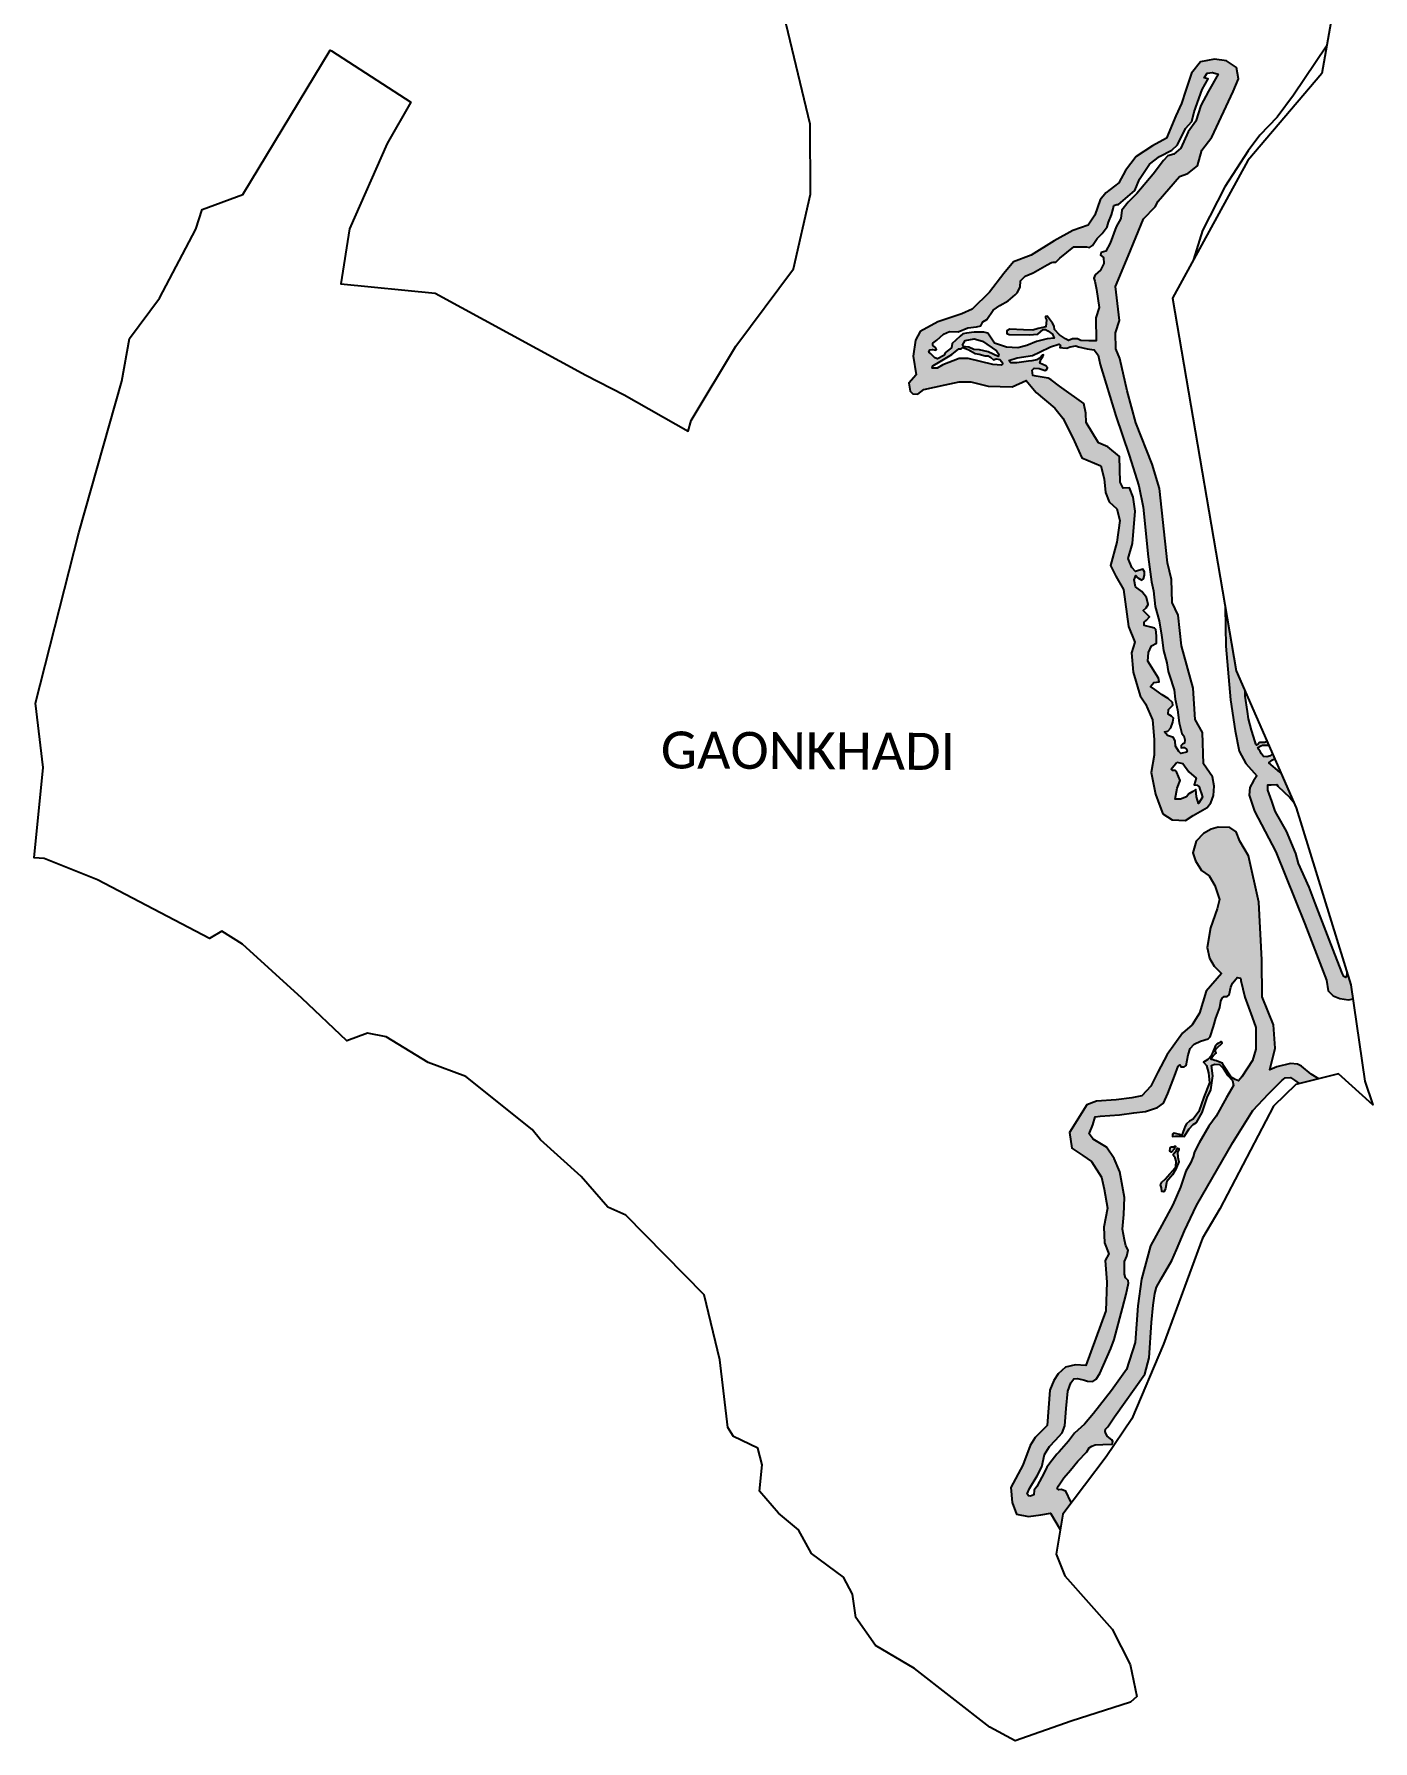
# Model space of a CAD drawing. Header units: metres. Extents: x 319662 to 323428, y 1852503 to 1859804.
# Drawn here: x 319662 to 323428, y 1852503 to 1857304 of the extents above; entities that cross this region are included whole.
import ezdxf

# ---------------------------------------------------------------- set-up
doc = ezdxf.new("R2010")
doc.units = ezdxf.units.M
for name, color, linetype in [('MANGROOVE BUFFER ZONE', 120, 'Continuous'), ('village', 3, 'Continuous'), ('VILLAGE NAME', 250, 'Continuous')]:
    doc.layers.add(name, color=color, linetype=linetype)
doc.styles.get("Standard").update_dxf_attribs({"font": 'simplex.shx'})

msp = doc.modelspace()

# ---------------------------------------------------------------- hatches: boundary and pattern name
at = {"layer": 'MANGROOVE BUFFER ZONE'}
h = msp.add_hatch(dxfattribs=at)
h.set_pattern_fill('GRASS', color=256, scale=0.57)
h.paths.add_polyline_path([(322704.1, 1856594), (322739.7, 1856678.7), (322782.6, 1856783.9), (322815.2, 1856817.7), (322824, 1856834.1), (322883.7, 1856902.7), (322907.9, 1856911.9), (322934.4, 1856933.3), (322947.3, 1856977.6), (322975.4, 1857013.6), (323035, 1857142.2), (323050.5, 1857177.7), (323044.2, 1857210.1), (323016.7, 1857228.7), (322982.3, 1857233.5), (322943.6, 1857225.8), (322918.1, 1857194), (322902.3, 1857146), (322889.5, 1857108.8), (322873.7, 1857073.8), (322847.1, 1857011.3), (322807.9, 1856989.1), (322762.3, 1856959.7), (322731.9, 1856919.7), (322713.6, 1856885.6), (322677.2, 1856857.6), (322661, 1856837.6), (322646, 1856793.9), (322626.9, 1856765.9), (322584, 1856751.5), (322531.5, 1856721.7), (322466.9, 1856681.8), (322416.8, 1856663), (322389.7, 1856630.6), (322349.5, 1856577.9), (322301, 1856529.9), (322272, 1856516.7), (322204.2, 1856494.3), (322154.4, 1856466.8), (322141.4, 1856442.8), (322135.2, 1856398.1), (322142.9, 1856345.7), (322122.6, 1856321.7), (322126, 1856299), (322134, 1856291.7), (322148.1, 1856290.4), (322164.6, 1856303.6), (322225.2, 1856317), (322264.1, 1856325.5), (322297.1, 1856325.3), (322345.6, 1856312.9), (322413.2, 1856311.3), (322452.7, 1856329.7), (322480.6, 1856295.4), (322533.6, 1856251.8), (322556.2, 1856223.1), (322584.5, 1856167.9), (322609, 1856112.2), (322662.4, 1856089), (322672.3, 1856052.7), (322676.1, 1856014.4), (322686, 1855988.2), (322707.8, 1855968.8), (322715.8, 1855935.7), (322708, 1855874.5), (322690.3, 1855808.5), (322704.8, 1855778.8), (322726.5, 1855741.3), (322740.8, 1855637.7), (322758, 1855593.4), (322749.5, 1855563), (322753.5, 1855508.9), (322773.2, 1855442.3), (322788, 1855420.1), (322807.9, 1855374.8), (322812.7, 1855319.3), (322812.9, 1855275.6), (322804.1, 1855226.8), (322816.3, 1855165.8), (322826.5, 1855137.2), (322836.8, 1855110.3), (322863.2, 1855093.4), (322900.9, 1855091.7), (322922.6, 1855105.5), (322961.9, 1855128.1), (322972.5, 1855141.3), (322980.1, 1855161.6), (322981.8, 1855188.7), (322977, 1855214.5), (322951.5, 1855251.3), (322948.8, 1855338.8), (322928.1, 1855376.2), (322922.1, 1855463.9), (322889.4, 1855582.7), (322880.6, 1855668.8), (322863.2, 1855704.5), (322862, 1855770), (322850.7, 1855816.1), (322827.8, 1856025.8), (322807.4, 1856094.4), (322761, 1856210.6), (322736.8, 1856300.6), (322716.5, 1856391.4), (322704.6, 1856418.3), (322704.3, 1856463.8), (322715.5, 1856498.2)])
h.paths.add_polyline_path([(322657.8, 1856534.6), (322648.7, 1856505.5), (322649.8, 1856441.2), (322628.9, 1856440.7), (322606.2, 1856442.1), (322596.9, 1856446.4), (322582.8, 1856446.3), (322572.2, 1856441.6), (322563.6, 1856446.2), (322546.7, 1856458.2), (322532.5, 1856472.4), (322531.5, 1856482.4), (322526.5, 1856490.5), (322515.5, 1856505.7), (322511.6, 1856510.1), (322507.5, 1856509.5), (322506.8, 1856505.3), (322509.6, 1856500.3), (322508.5, 1856480.7), (322486.7, 1856475.9), (322471.2, 1856470.9), (322444.8, 1856472.2), (322406.4, 1856473.4), (322398.7, 1856469.1), (322398.3, 1856461.8), (322405.1, 1856459.1), (322460.8, 1856457.9), (322486, 1856459.5), (322493.1, 1856466), (322500.7, 1856472.7), (322507.2, 1856472.8), (322513.7, 1856468.8), (322526.4, 1856459.7), (322531.3, 1856448.3), (322512.2, 1856446.7), (322482, 1856438.9), (322454.6, 1856428.1), (322428.9, 1856421.1), (322397.8, 1856423.5), (322363.5, 1856434.7), (322345.3, 1856462.6), (322333.6, 1856464.8), (322306.5, 1856465.4), (322284.9, 1856462.6), (322274.3, 1856460.5), (322267.2, 1856454.3), (322255.3, 1856442.7), (322244.9, 1856433.6), (322242.5, 1856421.1), (322230.2, 1856411.9), (322226, 1856407.6), (322220.9, 1856399.9), (322203.6, 1856390.6), (322196.1, 1856393.1), (322184, 1856404.9), (322179.1, 1856409.1), (322181.4, 1856415.6), (322189.2, 1856416.9), (322198.6, 1856414.8), (322200.7, 1856416.6), (322197.8, 1856421.8), (322190, 1856427.5), (322190.5, 1856434.5), (322201.7, 1856442.6), (322220.2, 1856459.8), (322236.6, 1856467.1), (322261.6, 1856466), (322288.7, 1856477.7), (322312.6, 1856480.1), (322325.4, 1856482.7), (322330.7, 1856494.4), (322342, 1856501.2), (322360, 1856527.1), (322378.8, 1856540.2), (322402.4, 1856553.5), (322421.5, 1856570.2), (322427.5, 1856575.5), (322436.1, 1856592.2), (322436.9, 1856609.5), (322449.8, 1856622.3), (322472.3, 1856632.2), (322511.7, 1856654.6), (322524.2, 1856661.5), (322528.4, 1856661.8), (322535.8, 1856662), (322547.9, 1856673.6), (322587.3, 1856705.6), (322603.4, 1856705.4), (322622.2, 1856705), (322631.2, 1856703.8), (322639.3, 1856708.6), (322652.5, 1856728.8), (322666.9, 1856742.3), (322680.7, 1856761.2), (322684.3, 1856774.8), (322692.5, 1856795.6), (322697.1, 1856812.6), (322699.5, 1856821.7), (322704.6, 1856823.8), (322707.9, 1856824.1), (322712.6, 1856824.4), (322758.8, 1856863.7), (322771.2, 1856895.5), (322799.5, 1856937.9), (322827.6, 1856959.7), (322863, 1856977.5), (322878.6, 1856992.6), (322901.4, 1857037.9), (322919, 1857057.8), (322925.3, 1857084.8), (322947.6, 1857147.9), (322964.7, 1857178.1), (322953.5, 1857180.8), (322961.5, 1857193.6), (322976.6, 1857195.9), (322993.3, 1857190.8), (322966.1, 1857142.8), (322944.5, 1857102.5), (322930.3, 1857058.4), (322908.1, 1857028.8), (322888, 1856983.2), (322867.9, 1856965.8), (322851, 1856961.5), (322839, 1856948.2), (322810.1, 1856909.6), (322764.2, 1856855.1), (322739.4, 1856830.8), (322721.5, 1856808.3), (322719.2, 1856785.2), (322706.4, 1856761.9), (322689.1, 1856715.5), (322676.6, 1856692.8), (322663.5, 1856689.1), (322662, 1856681.8), (322670.3, 1856675.7), (322671.2, 1856658.4), (322662, 1856639.3), (322646.9, 1856626.5), (322642.9, 1856617.1), (322646.3, 1856608.3), (322650.7, 1856584.9)], flags=16)
h.paths.add_polyline_path([(322644.2, 1856415.9), (322654.9, 1856401), (322661.2, 1856374.2), (322705.4, 1856229.6), (322742.8, 1856119.5), (322769.3, 1856033.1), (322782.1, 1855973.1), (322795.5, 1855833.7), (322805.8, 1855763.4), (322810.6, 1855737.9), (322816.1, 1855694), (322827.3, 1855653.2), (322833.5, 1855613), (322834.8, 1855606.9), (322838.7, 1855570.2), (322848.7, 1855535.3), (322852.1, 1855510.5), (322855.9, 1855499.5), (322868.9, 1855459.4), (322872, 1855432.7), (322878.3, 1855403), (322882.9, 1855366.3), (322891, 1855336.2), (322896.3, 1855329.5), (322899, 1855318.7), (322898.3, 1855309.3), (322892.2, 1855306.6), (322888.7, 1855302.7), (322889.2, 1855296.5), (322896.7, 1855297.5), (322902.9, 1855293.3), (322905.4, 1855287.8), (322903.4, 1855284.1), (322888, 1855280.2), (322881.9, 1855285.8), (322879.6, 1855290.6), (322873, 1855301.2), (322871.8, 1855314.8), (322867.6, 1855325), (322849.9, 1855330.7), (322841.9, 1855341.2), (322851.5, 1855343.1), (322859.9, 1855352), (322865.6, 1855368.1), (322867.7, 1855379.9), (322861.4, 1855385.2), (322852.5, 1855391.2), (322853, 1855403.6), (322865.8, 1855415.8), (322864.4, 1855423.5), (322852.7, 1855435.1), (322835.1, 1855444.8), (322814.8, 1855460.5), (322803, 1855469), (322812, 1855479.4), (322827.1, 1855481.5), (322825.4, 1855492.2), (322795.2, 1855540), (322796.7, 1855563.8), (322805.4, 1855582.8), (322819.2, 1855590.3), (322819.3, 1855611.2), (322817.4, 1855628.9), (322813.4, 1855632.7), (322803.6, 1855635.4), (322784.5, 1855640.4), (322784.5, 1855649.2), (322791.7, 1855655.5), (322799.4, 1855664.4), (322781.9, 1855682.8), (322790.8, 1855690), (322796.4, 1855699.3), (322791.5, 1855719), (322778.2, 1855735.6), (322760.8, 1855749.2), (322756.8, 1855769), (322761.1, 1855780.4), (322767.2, 1855774.3), (322778.4, 1855767.3), (322782.4, 1855771.7), (322785.6, 1855782.1), (322785.4, 1855790.8), (322780.7, 1855798.9), (322760.2, 1855792.2), (322750.4, 1855803.4), (322739.3, 1855828.7), (322751.8, 1855871), (322759.8, 1855962), (322753.6, 1856001.6), (322743.4, 1856027.3), (322726, 1856026.9), (322717.1, 1856043.3), (322714.9, 1856115.2), (322682.5, 1856142.3), (322656.3, 1856154.3), (322621.5, 1856211.1), (322620.7, 1856237.4), (322614.6, 1856264.5), (322546.9, 1856313.4), (322523.4, 1856331), (322515, 1856336.1), (322480.7, 1856341.9), (322471.1, 1856343.6), (322469.8, 1856358.4), (322475.6, 1856364.1), (322488.9, 1856363.2), (322505.8, 1856357.8), (322511, 1856360.4), (322513.1, 1856364.5), (322508.1, 1856370.8), (322491.5, 1856377.8), (322494.3, 1856387.9), (322500.1, 1856396.4), (322501.7, 1856401.6), (322497.4, 1856400.9), (322489.4, 1856391.4), (322482.4, 1856387), (322478.3, 1856386.7), (322469, 1856385), (322459.7, 1856383.8), (322426.4, 1856379.2), (322409.5, 1856379.2), (322403.7, 1856385.3), (322427, 1856392.9), (322470.3, 1856399.2), (322490.1, 1856408.8), (322520.9, 1856423.8), (322544.5, 1856431.8), (322549.8, 1856428), (322547.9, 1856421.9), (322555.9, 1856420.8), (322567.5, 1856420.4), (322576.4, 1856424), (322592.7, 1856426.8), (322600.1, 1856423.7), (322623.9, 1856417.9)], flags=16)
h.paths.add_polyline_path([(322376.3, 1856403.4), (322373.6, 1856397), (322346.3, 1856410.2), (322321.6, 1856415.1), (322305.4, 1856416.7), (322291.7, 1856422.6), (322281.7, 1856424.4), (322276.8, 1856424.8), (322273.3, 1856428.8), (322281.2, 1856442.2), (322306, 1856446.3), (322329.5, 1856440), (322369.2, 1856413.2)], flags=16)
h.paths.add_polyline_path([(322384.6, 1856381.6), (322386.2, 1856378.9), (322386.5, 1856374.8), (322383.2, 1856372), (322359.3, 1856374.2), (322289.5, 1856391.2), (322263.8, 1856391.3), (322218.1, 1856373.4), (322202, 1856364), (322188.6, 1856363.7), (322190.3, 1856370.8), (322210.6, 1856383.2), (322243.5, 1856402.8), (322263.5, 1856418.8), (322269.6, 1856418.4), (322275, 1856422.1), (322290, 1856416.1), (322308.9, 1856405.4), (322320.4, 1856403.1), (322337.4, 1856398.8), (322345.7, 1856398.8), (322352.8, 1856394.5), (322361.1, 1856387.4), (322368.4, 1856390.5), (322378.8, 1856388.4)], flags=16)
h.paths.add_polyline_path([(322876.9, 1855255.4), (322893.5, 1855252.5), (322910, 1855228.6), (322930.7, 1855210.6), (322925.7, 1855192.5), (322934, 1855190.8), (322939, 1855186.6), (322941.4, 1855180.1), (322945.6, 1855167.1), (322948.7, 1855157.4), (322937.5, 1855139.8), (322931.9, 1855158.2), (322930.4, 1855178.6), (322921.5, 1855173.3), (322910.2, 1855166.5), (322903.4, 1855158.2), (322887.4, 1855151.4), (322872.3, 1855151.9), (322877.3, 1855182.2), (322885.9, 1855204.1), (322876.2, 1855226.6), (322871.7, 1855231.9), (322864, 1855231.9), (322860.7, 1855235.7)], flags=16)
h.paths.add_polyline_path([(323222.1, 1857781.8), (323198.6, 1857913.3), (323166.9, 1857994.2), (323119.1, 1858053.7), (323112.3, 1858077.2), (323098.1, 1858106.4), (323073, 1858125.2), (323055.8, 1858145.7), (323027.8, 1858197.2), (323016.2, 1858209.9), (322990.2, 1858218.7), (322967.6, 1858218.4), (322979.5, 1858240.5), (322965.8, 1858278.9), (322927.1, 1858334.6), (322911.1, 1858363.6), (322885.2, 1858459.2), (322839.6, 1858540), (322823.8, 1858572.6), (322808.7, 1858597.9), (322783.7, 1858618.5), (322763.3, 1858626), (322733.7, 1858619.2), (322715.4, 1858602.4), (322713.1, 1858585.5), (322722.8, 1858535.4), (322780.3, 1858417.4), (322794.9, 1858387.2), (322791, 1858329.1), (322800.3, 1858289.5), (322839.6, 1858239.2), (322881.9, 1858200.3), (322917.4, 1858185.8), (322910.8, 1858161.5), (322932.1, 1858097.8), (322943.8, 1858011.4), (322953.5, 1857974), (322946.9, 1857954.5), (322927.6, 1857937.9), (322915.3, 1857904.1), (322916.9, 1857878.5), (322924.1, 1857848.5), (322952.2, 1857820.8), (322962.3, 1857775.6), (322977.9, 1857765.1), (322973.4, 1857751.3), (322979.3, 1857717.4), (322994.8, 1857695.2), (323031.1, 1857668.9), (323041.4, 1857630.9), (323054.4, 1857562.7), (323058.3, 1857488.7), (323068.4, 1857369.3), (323080.1, 1857351.4), (323096.7, 1857342), (323117.7, 1857337.3), (323139.9, 1857340.6), (323170.9, 1857358.2), (323192.1, 1857417.6), (323214.4, 1857521.2), (323232.2, 1857660.7)])
h.paths.add_polyline_path([(323170.6, 1857749.6), (323170.2, 1857691.8), (323172.8, 1857681.9), (323172.4, 1857662.1), (323161.6, 1857572.2), (323154.2, 1857537.8), (323146.6, 1857479.7), (323140.4, 1857449.6), (323124.7, 1857422.4), (323109.3, 1857397.9), (323101.7, 1857404.7), (323109.6, 1857433.9), (323109.3, 1857457.9), (323104.9, 1857484.2), (323100.5, 1857492.7), (323107.6, 1857538.8), (323088.2, 1857609.3), (323081.1, 1857636.7), (323086.8, 1857653.5), (323056, 1857717.1), (323037.9, 1857732.2), (323013.9, 1857747.3), (323015.7, 1857788.2), (323002, 1857816), (322991.3, 1857840.4), (322987.5, 1857855.5), (322987.6, 1857861.3), (322992, 1857861.2), (323002.2, 1857858.7), (323009.7, 1857859.1), (323014.8, 1857862.5), (323019.6, 1857865.5), (323018.2, 1857868.1), (323013.2, 1857869.6), (323004.9, 1857869.1), (322987.9, 1857872), (322976.1, 1857873.9), (322962.6, 1857879.1), (322958.9, 1857886.4), (322962.4, 1857889), (322962.8, 1857923.1), (322988.1, 1857943.3), (323000, 1857985.9), (322989.3, 1858026.2), (322980.2, 1858066.8), (322976.9, 1858080.5), (322970.6, 1858092.7), (322976.6, 1858111.5), (322973.9, 1858124.9), (322964, 1858148.5), (322953.6, 1858166.4), (322964.2, 1858177.6), (322977.9, 1858178.3), (322983.7, 1858159.6), (322993.3, 1858142.3), (323006.8, 1858122.8), (323015.4, 1858108), (323016.9, 1858095.8), (323021.5, 1858073), (323025.4, 1858072.7), (323027.1, 1858084.5), (323026.4, 1858088.2), (323028.5, 1858091.2), (323031.2, 1858093), (323039.9, 1858093.7), (323045, 1858087), (323046.9, 1858082.7), (323046.7, 1858075.9), (323042.2, 1858069.7), (323034.8, 1858061.9), (323031.3, 1858053), (323031.7, 1858045.1), (323035.6, 1858039), (323040.9, 1858038.1), (323043.5, 1858041.4), (323044.5, 1858049.1), (323045.4, 1858059.5), (323048.4, 1858066.8), (323052, 1858071.3), (323055.5, 1858068.1), (323057, 1858055.2), (323061.3, 1858043.4), (323071.4, 1858028.8), (323081.4, 1858018.8), (323086.2, 1858000), (323097.5, 1857994.2), (323103.2, 1857981.9), (323106.1, 1857972.6), (323113.4, 1857970.8), (323117.9, 1857966.5), (323123.5, 1857955.8), (323128, 1857934.8), (323143.3, 1857899.3), (323146.7, 1857870.7), (323155.9, 1857844.8)], flags=16)
h.paths.add_polyline_path([(322913.3, 1858250.9), (322900.9, 1858249.5), (322877.5, 1858259.1), (322847.2, 1858298.1), (322826.6, 1858341.2), (322838.5, 1858368.2), (322815.1, 1858439.2), (322784, 1858504), (322764.2, 1858549.4), (322746.2, 1858581.7), (322750.2, 1858584.1), (322758.4, 1858584.3), (322764.9, 1858579.2), (322773.8, 1858558.5), (322791.4, 1858512.8), (322805.1, 1858491), (322816, 1858472.1), (322829.1, 1858439.1), (322848, 1858380.2), (322861.6, 1858344.7), (322877.7, 1858318), (322917.4, 1858267.4)], flags=16)
h = msp.add_hatch(dxfattribs=at)
h.set_pattern_fill('GRASS', color=256, scale=0.57)
h.paths.add_polyline_path([(323158, 1855109.6), (323153.7, 1855117.9), (323143.9, 1855146.5), (323132.8, 1855176.6), (323132.3, 1855191.9), (323142.4, 1855192.1), (323158.4, 1855193.1), (323161.2, 1855188.3), (323194.6, 1855156), (323204.7, 1855144.6), (323169.4, 1855225.3), (323166.5, 1855227.8), (323135.6, 1855253.9), (323145.4, 1855262.7), (323151.9, 1855265.2), (323145.8, 1855279.2), (323139.8, 1855273.6), (323130, 1855271.1), (323120, 1855271.3), (323114.7, 1855278.9), (323110.7, 1855285.7), (323106.9, 1855291.4), (323104.1, 1855297.5), (323112.8, 1855301.4), (323117.3, 1855303.7), (323131.5, 1855303.5), (323135.5, 1855302.6), (323130.8, 1855313.5), (323123.2, 1855311.3), (323109, 1855311.4), (323104.8, 1855305.4), (323100.5, 1855303.5), (323098.5, 1855306.5), (323096.9, 1855312.9), (323087, 1855345.4), (323078.4, 1855377.8), (323075.2, 1855397.9), (323069.2, 1855441.4), (323068.6, 1855455.2), (323043.3, 1855513.1), (323013, 1855690.6), (323014.8, 1855581.8), (323027.7, 1855431), (323040.6, 1855343.5), (323051.8, 1855286.3), (323070.8, 1855251.8), (323101.9, 1855217.4), (323092, 1855203.2), (323081.6, 1855184.5), (323080.1, 1855162.6), (323095, 1855118.4), (323155.2, 1855003.9), (323236.6, 1854800.9), (323297.7, 1854643), (323302.5, 1854612.2), (323316.2, 1854598.7), (323334.9, 1854591), (323359.5, 1854587.3), (323372.3, 1854589.7), (323366.5, 1854629.7), (323354.7, 1854667.6), (323355, 1854664.3), (323354.4, 1854651.9), (323352.2, 1854650.5), (323346.9, 1854653.2), (323342.4, 1854660.3), (323321.2, 1854716.1), (323300.2, 1854769.3), (323265.6, 1854859.3), (323248.6, 1854903.8), (323219, 1854971.2), (323211.2, 1854999), (323184.7, 1855061.9)])
h = msp.add_hatch(dxfattribs=at)
h.set_pattern_fill('GRASS', color=256, scale=0.57)
h.paths.add_polyline_path([(322886.8, 1854060.2), (322864.9, 1854011), (322834.3, 1853953.6), (322803, 1853895.2), (322776.8, 1853801.3), (322767.2, 1853726.5), (322759.4, 1853623.7), (322734.7, 1853547.8), (322692.5, 1853488.5), (322642.4, 1853423.6), (322616.5, 1853394.2), (322588.3, 1853368.2), (322572, 1853345.7), (322546, 1853315.9), (322539.4, 1853309.4), (322525.9, 1853292.7), (322510.8, 1853272.6), (322504.1, 1853259), (322482.7, 1853218.2), (322475.2, 1853208.3), (322474, 1853195), (322465.3, 1853191.5), (322459.7, 1853191.8), (322455.9, 1853197.6), (322462.5, 1853213), (322484, 1853248.2), (322496.6, 1853274), (322504.1, 1853308.9), (322518.7, 1853331.3), (322535.4, 1853348.5), (322554.1, 1853369.3), (322561.9, 1853389.2), (322565.7, 1853438.1), (322569.5, 1853486.7), (322578.2, 1853510.2), (322586.4, 1853521.4), (322597.4, 1853522.1), (322616.4, 1853517.6), (322625.2, 1853514.7), (322640.2, 1853514.1), (322649.4, 1853520.6), (322660, 1853536.5), (322691.3, 1853606.3), (322700.6, 1853631.9), (322723.9, 1853720.5), (322734.3, 1853759.4), (322740.2, 1853790.7), (322739.4, 1853798), (322732, 1853805.4), (322729, 1853815.5), (322729.1, 1853851.5), (322736.4, 1853866.2), (322739.4, 1853883.4), (322732.9, 1853895.6), (322729.2, 1853911.9), (322724.1, 1853941.8), (322727.5, 1853983.3), (322729.2, 1854030.9), (322716, 1854103.3), (322700.6, 1854141.2), (322678.7, 1854172.5), (322641.3, 1854195.5), (322630.4, 1854210.2), (322640.7, 1854236), (322646.5, 1854258.4), (322660.6, 1854260.1), (322715, 1854264.2), (322755.8, 1854269.7), (322788.7, 1854273.1), (322822, 1854284.1), (322839.1, 1854297.1), (322851.7, 1854324.2), (322869.7, 1854373), (322880.4, 1854400.3), (322884.7, 1854405.6), (322888.3, 1854399.2), (322897.1, 1854398.6), (322902.5, 1854403), (322908.9, 1854432.4), (322914.3, 1854450.4), (322925.8, 1854463), (322943, 1854470.9), (322964.6, 1854477.4), (322970.2, 1854483.6), (322980.1, 1854512.3), (322986.3, 1854535.7), (322991.8, 1854550.5), (322997.6, 1854565.5), (323000.2, 1854583.5), (323004.6, 1854592), (323009.6, 1854596.8), (323017.9, 1854596.6), (323023.7, 1854601.5), (323028.2, 1854622.9), (323033.1, 1854634.5), (323043.1, 1854646.7), (323046.7, 1854650.2), (323055.5, 1854647.8), (323056.8, 1854644.8), (323056.9, 1854641.7), (323067.5, 1854594.8), (323088.1, 1854538.7), (323098.6, 1854509.6), (323099.2, 1854448.6), (323089.5, 1854416.6), (323059.6, 1854371.1), (323050, 1854359.3), (323040.4, 1854363), (323029.6, 1854369.4), (323008.3, 1854403), (323004.8, 1854408.7), (322999.3, 1854411.5), (322988.4, 1854416), (322983.1, 1854417), (322976.2, 1854419.1), (322973.1, 1854419.8), (322973, 1854423.1), (322979.3, 1854430), (322984.9, 1854435.1), (322987.1, 1854437.3), (322985.9, 1854440), (322984.2, 1854441.9), (322986.7, 1854448.1), (322992.1, 1854454.6), (323000.9, 1854462.2), (323003.8, 1854465.4), (323003.1, 1854468.6), (323001.5, 1854469.5), (322999.8, 1854469), (322996.7, 1854467.3), (322993.8, 1854465.6), (322988.9, 1854462.5), (322985.4, 1854458.4), (322977.2, 1854437.9), (322972.7, 1854428.8), (322964.1, 1854419.9), (322956.6, 1854414.8), (322951.9, 1854411.9), (322960.1, 1854402.3), (322965.5, 1854382.1), (322968.8, 1854354.1), (322952.3, 1854313.3), (322938.2, 1854273.5), (322922.2, 1854251.6), (322912.2, 1854246.5), (322903.4, 1854238.7), (322899.9, 1854232.1), (322897.6, 1854224.8), (322893.2, 1854214.1), (322891, 1854207), (322884.1, 1854208.4), (322869.2, 1854212.4), (322864.2, 1854209.2), (322864.8, 1854203), (322872.7, 1854203.6), (322886, 1854203.6), (322896.8, 1854202.8), (322910.9, 1854224.2), (322922.3, 1854236.6), (322931.6, 1854242.6), (322947.6, 1854270.1), (322962.1, 1854312.8), (322972.1, 1854334.3), (322977.7, 1854373.3), (322974.3, 1854402.3), (322982.8, 1854406), (322997.1, 1854405.7), (323007, 1854394.8), (323020.1, 1854374.4), (323032.9, 1854360.5), (323035.8, 1854346.8), (323016, 1854313), (322986.9, 1854260), (322967, 1854231.7), (322939.5, 1854184.7), (322925.9, 1854160.1), (322922.3, 1854145.4), (322915.1, 1854128), (322902, 1854105.7)], flags=16)
h.paths.add_polyline_path([(322864, 1854095.5), (322848.8, 1854076.6), (322847.4, 1854072.5), (322845.1, 1854056.2), (322842.7, 1854051.6), (322840.1, 1854047.3), (322834.4, 1854048.2), (322833.1, 1854058.1), (322830.3, 1854066.5), (322834.5, 1854074), (322843.9, 1854083.1), (322856.7, 1854097.8), (322866.4, 1854108.6), (322873.7, 1854117.5), (322874.5, 1854133.9), (322871.9, 1854143.1), (322866.7, 1854150.6), (322868.7, 1854156.2), (322875, 1854162.4), (322878.2, 1854169.7), (322881.8, 1854169.1), (322882.3, 1854165.6), (322878.8, 1854158.8), (322879.7, 1854144.8), (322882.3, 1854131.7), (322874.2, 1854110.8)], flags=16)
h.paths.add_polyline_path([(322861.5, 1854159), (322857.1, 1854162.1), (322857.6, 1854170.7), (322861.6, 1854173.8), (322865.3, 1854173.4), (322868.4, 1854173.7), (322871, 1854176), (322873.4, 1854176), (322871.5, 1854171.4), (322868.9, 1854167.5)], flags=16)
h.paths.add_polyline_path([(323211, 1854349.5), (323275.8, 1854365.2), (323254.7, 1854378), (323227.1, 1854400.6), (323216.4, 1854406.5), (323196.5, 1854408), (323158.4, 1854398.5), (323137.9, 1854390.4), (323152.9, 1854450.9), (323148.4, 1854517.1), (323116.7, 1854595.6), (323115.9, 1854700), (323107.1, 1854862), (323078.2, 1854992.4), (323053.6, 1855033.5), (323043.5, 1855059.8), (323026.1, 1855071.6), (322993, 1855072.7), (322973, 1855067.5), (322951.5, 1855055.5), (322930.9, 1855033.2), (322921.9, 1855000.7), (322928.7, 1854978.6), (322945.6, 1854951.5), (322967.3, 1854936), (322983.9, 1854908.7), (322997, 1854869.4), (322989.9, 1854842.8), (322971.1, 1854789.7), (322962, 1854734.8), (322968.6, 1854704.9), (322981.8, 1854682.4), (323002.1, 1854661.8), (322959.3, 1854612.1), (322940.8, 1854549.8), (322919.3, 1854517.2), (322892.1, 1854493.8), (322849.2, 1854433.3), (322823.1, 1854383.5), (322803.9, 1854344.7), (322778.4, 1854317.4), (322750.3, 1854312), (322705.9, 1854305.7), (322650.8, 1854302.7), (322623.3, 1854292.2), (322574.2, 1854213.8), (322581.1, 1854170.4), (322612.4, 1854149.4), (322636.2, 1854132.3), (322664.3, 1854088.7), (322672.2, 1854054.4), (322682, 1854001.7), (322671.5, 1853947.8), (322673.2, 1853903.5), (322685.1, 1853873.2), (322675.3, 1853854.3), (322680, 1853793.2), (322676.5, 1853712.9), (322620.3, 1853558.9), (322591.2, 1853561.1), (322563.6, 1853553.8), (322542.9, 1853535.3), (322530.7, 1853516.4), (322519.3, 1853489.5), (322511.6, 1853390.5), (322478.2, 1853356.3), (322463.8, 1853333.9), (322443.1, 1853278.1), (322409.6, 1853215.2), (322412.9, 1853173.5), (322425.1, 1853140.3), (322459.6, 1853134.4), (322494.4, 1853138.7), (322521.5, 1853143), (322548.7, 1853097.1), (322555.8, 1853140.6), (322677.6, 1853301.8), (322750.2, 1853408.5), (322839.1, 1853619.1), (322948.9, 1853916.5), (322997.9, 1853999.2), (323148.8, 1854288.3)])
h.paths.add_polyline_path([(323211, 1854349.5), (323221, 1854351.9), (323207.9, 1854361.2), (323196.2, 1854368.6), (323181.6, 1854368.3), (323171.9, 1854360.5), (323134.1, 1854322.6), (323090.5, 1854276.2), (323034.1, 1854186.2), (322931.5, 1854008.9), (322898.2, 1853937.2), (322875.6, 1853883.8), (322862.5, 1853854.2), (322832.2, 1853802.2), (322819.8, 1853779.5), (322814.5, 1853761.5), (322809.6, 1853728.7), (322805.1, 1853680.1), (322799, 1853580.2), (322787, 1853534.8), (322701.5, 1853414.1), (322682.4, 1853386.6), (322676.4, 1853380), (322675.2, 1853373), (322676.4, 1853370.7), (322680.8, 1853360.3), (322694.1, 1853349.4), (322696.9, 1853344.8), (322694.4, 1853337.9), (322668.1, 1853336.6), (322646.5, 1853335.6), (322637.3, 1853331.8), (322630.3, 1853327), (322623.7, 1853316.3), (322597.8, 1853290.1), (322577.8, 1853264.4), (322559, 1853243.3), (322543.3, 1853220), (322539.6, 1853212.4), (322544.5, 1853209.5), (322550.9, 1853210.4), (322564.6, 1853205.6), (322578, 1853175.6), (322579.2, 1853171.5), (322677.6, 1853301.8), (322750.2, 1853408.5), (322839.1, 1853619.1), (322948.9, 1853916.5), (322997.9, 1853999.2), (323148.8, 1854288.3)])

# ---------------------------------------------------------------- linework, layer by layer
at = {"layer": 'MANGROOVE BUFFER ZONE', "flags": 128}
for points in [[(323298.1, 1857269.7), (323204.7, 1857132), (323158.8, 1857069.8), (323109.8, 1857019.2), (323077.4, 1856975.3), (323011.9, 1856874.1), (322948.6, 1856751), (322923.4, 1856669.5)], [(323013, 1855690.6), (323014.8, 1855581.8), (323027.7, 1855431), (323040.6, 1855343.5), (323051.8, 1855286.3), (323070.8, 1855251.8), (323101.9, 1855217.4), (323092, 1855203.2), (323081.6, 1855184.5), (323080.1, 1855162.6), (323095, 1855118.4), (323155.2, 1855003.9), (323236.6, 1854800.9), (323297.7, 1854643), (323302.5, 1854612.2), (323316.2, 1854598.7), (323334.9, 1854591), (323359.5, 1854587.3), (323372.3, 1854589.7)], [(323130.8, 1855313.5), (323123.2, 1855311.3), (323109, 1855311.4), (323104.8, 1855305.4), (323100.5, 1855303.5), (323098.5, 1855306.5), (323096.9, 1855312.9), (323087, 1855345.4), (323078.4, 1855377.8), (323075.2, 1855397.9), (323069.2, 1855441.4), (323068.6, 1855455.2)], [(323145.8, 1855279.2), (323139.8, 1855273.6), (323130, 1855271.1), (323120, 1855271.3), (323114.7, 1855278.9), (323110.7, 1855285.7), (323106.9, 1855291.4), (323104.1, 1855297.5), (323112.8, 1855301.4), (323117.3, 1855303.7), (323131.5, 1855303.5), (323135.5, 1855302.6)], [(323169.4, 1855225.3), (323166.5, 1855227.8), (323135.6, 1855253.9), (323145.4, 1855262.7), (323151.9, 1855265.2)], [(323354.7, 1854667.6), (323355, 1854664.3), (323354.4, 1854651.9), (323352.2, 1854650.5), (323346.9, 1854653.2), (323342.4, 1854660.3), (323321.2, 1854716.1), (323300.2, 1854769.3), (323265.6, 1854859.3), (323248.6, 1854903.8), (323219, 1854971.2), (323211.2, 1854999), (323184.7, 1855061.9), (323158, 1855109.6), (323153.7, 1855117.9), (323143.9, 1855146.5), (323132.8, 1855176.6), (323132.3, 1855191.9), (323142.4, 1855192.1), (323158.4, 1855193.1), (323161.2, 1855188.3), (323194.6, 1855156), (323204.7, 1855144.6)], [(323275.8, 1854365.2), (323254.7, 1854378), (323227.1, 1854400.6), (323216.4, 1854406.5), (323196.5, 1854408), (323158.4, 1854398.5), (323137.9, 1854390.4), (323152.9, 1854450.9), (323148.4, 1854517.1), (323116.7, 1854595.6), (323115.9, 1854700), (323107.1, 1854862), (323078.2, 1854992.4), (323053.6, 1855033.5), (323043.5, 1855059.8), (323026.1, 1855071.6), (322993, 1855072.7), (322973, 1855067.5), (322951.5, 1855055.5), (322930.9, 1855033.2), (322921.9, 1855000.7), (322928.7, 1854978.6), (322945.6, 1854951.5), (322967.3, 1854936), (322983.9, 1854908.7), (322997, 1854869.4), (322989.9, 1854842.8), (322971.1, 1854789.7), (322962, 1854734.8), (322968.6, 1854704.9), (322981.8, 1854682.4), (323002.1, 1854661.8), (322959.3, 1854612.1), (322940.8, 1854549.8), (322919.3, 1854517.2), (322892.1, 1854493.8), (322849.2, 1854433.3), (322823.1, 1854383.5), (322803.9, 1854344.7), (322778.4, 1854317.4), (322750.3, 1854312), (322705.9, 1854305.7), (322650.8, 1854302.7), (322623.3, 1854292.2), (322574.2, 1854213.8), (322581.1, 1854170.4), (322612.4, 1854149.4), (322636.2, 1854132.3), (322664.3, 1854088.7), (322672.2, 1854054.4), (322682, 1854001.7), (322671.5, 1853947.8), (322673.2, 1853903.5), (322685.1, 1853873.2), (322675.3, 1853854.3), (322680, 1853793.2), (322676.5, 1853712.9), (322620.3, 1853558.9), (322591.2, 1853561.1), (322563.6, 1853553.8), (322542.9, 1853535.3), (322530.7, 1853516.4), (322519.3, 1853489.5), (322511.6, 1853390.5), (322478.2, 1853356.3), (322463.8, 1853333.9), (322443.1, 1853278.1), (322409.6, 1853215.2), (322412.9, 1853173.5), (322425.1, 1853140.3), (322459.6, 1853134.4), (322494.4, 1853138.7), (322521.5, 1853143), (322548.7, 1853097.1)], [(322579.2, 1853171.5), (322578, 1853175.6), (322564.6, 1853205.6), (322550.9, 1853210.4), (322544.5, 1853209.5), (322539.6, 1853212.4), (322543.3, 1853220), (322559, 1853243.3), (322577.8, 1853264.4), (322597.8, 1853290.1), (322623.7, 1853316.3), (322630.3, 1853327), (322637.3, 1853331.8), (322646.5, 1853335.6), (322668.1, 1853336.6), (322694.4, 1853337.9), (322696.9, 1853344.8), (322694.1, 1853349.4), (322680.8, 1853360.3), (322676.4, 1853370.7), (322675.2, 1853373), (322676.4, 1853380), (322682.4, 1853386.6), (322701.5, 1853414.1), (322787, 1853534.8), (322799, 1853580.2), (322805.1, 1853680.1), (322809.6, 1853728.7), (322814.5, 1853761.5), (322819.8, 1853779.5), (322832.2, 1853802.2), (322862.5, 1853854.2), (322875.6, 1853883.8), (322898.2, 1853937.2), (322931.5, 1854008.9), (323034.1, 1854186.2), (323090.5, 1854276.2), (323134.1, 1854322.6), (323171.9, 1854360.5), (323181.6, 1854368.3), (323196.2, 1854368.6), (323207.9, 1854361.2), (323221, 1854351.9)]]:
    msp.add_lwpolyline(points, dxfattribs=at)
for points in [[(322716.5, 1856391.4), (322704.6, 1856418.3), (322704.3, 1856463.8), (322715.5, 1856498.2), (322704.1, 1856594), (322739.7, 1856678.7), (322782.6, 1856783.9), (322815.2, 1856817.7), (322824, 1856834.1), (322883.7, 1856902.7), (322907.9, 1856911.9), (322934.4, 1856933.3), (322947.3, 1856977.6), (322975.4, 1857013.6), (323035, 1857142.2), (323050.5, 1857177.7), (323044.2, 1857210.1), (323016.7, 1857228.7), (322982.3, 1857233.5), (322943.6, 1857225.8), (322918.1, 1857194), (322902.3, 1857146), (322889.5, 1857108.8), (322873.7, 1857073.8), (322847.1, 1857011.3), (322807.9, 1856989.1), (322762.3, 1856959.7), (322731.9, 1856919.7), (322713.6, 1856885.6), (322677.2, 1856857.6), (322661, 1856837.6), (322646, 1856793.9), (322626.9, 1856765.9), (322584, 1856751.5), (322531.5, 1856721.7), (322466.9, 1856681.8), (322416.8, 1856663), (322389.7, 1856630.6), (322349.5, 1856577.9), (322301, 1856529.9), (322272, 1856516.7), (322204.2, 1856494.3), (322154.4, 1856466.8), (322141.4, 1856442.8), (322135.2, 1856398.1), (322142.9, 1856345.7), (322122.6, 1856321.7), (322126, 1856299), (322134, 1856291.7), (322148.1, 1856290.4), (322164.6, 1856303.6), (322225.2, 1856317), (322264.1, 1856325.5), (322297.1, 1856325.3), (322345.6, 1856312.9), (322413.2, 1856311.3), (322452.7, 1856329.7), (322480.6, 1856295.4), (322533.6, 1856251.8), (322556.2, 1856223.1), (322584.5, 1856167.9), (322609, 1856112.2), (322662.4, 1856089), (322672.3, 1856052.7), (322676.1, 1856014.4), (322686, 1855988.2), (322707.8, 1855968.8), (322715.8, 1855935.7), (322708, 1855874.5), (322690.3, 1855808.5), (322704.8, 1855778.8), (322726.5, 1855741.3), (322740.8, 1855637.7), (322758, 1855593.4), (322749.5, 1855563), (322753.5, 1855508.9), (322773.2, 1855442.3), (322788, 1855420.1), (322807.9, 1855374.8), (322812.7, 1855319.3), (322812.9, 1855275.6), (322804.1, 1855226.8), (322816.3, 1855165.8), (322826.5, 1855137.2), (322836.8, 1855110.3), (322863.2, 1855093.4), (322900.9, 1855091.7), (322922.6, 1855105.5), (322961.9, 1855128.1), (322972.5, 1855141.3), (322980.1, 1855161.6), (322981.8, 1855188.7), (322977, 1855214.5), (322951.5, 1855251.3), (322948.8, 1855338.8), (322928.1, 1855376.2), (322922.1, 1855463.9), (322889.4, 1855582.7), (322880.6, 1855668.8), (322863.2, 1855704.5), (322862, 1855770), (322850.7, 1855816.1), (322827.8, 1856025.8), (322807.4, 1856094.4), (322761, 1856210.6), (322736.8, 1856300.6)], [(322220.9, 1856399.9), (322203.6, 1856390.6), (322196.1, 1856393.1), (322184, 1856404.9), (322179.1, 1856409.1), (322181.4, 1856415.6), (322189.2, 1856416.9), (322198.6, 1856414.8), (322200.7, 1856416.6), (322197.8, 1856421.8), (322190, 1856427.5), (322190.5, 1856434.5), (322201.7, 1856442.6), (322220.2, 1856459.8), (322236.6, 1856467.1), (322261.6, 1856466), (322288.7, 1856477.7), (322312.6, 1856480.1), (322325.4, 1856482.7), (322330.7, 1856494.4), (322342, 1856501.2), (322360, 1856527.1), (322378.8, 1856540.2), (322402.4, 1856553.5), (322421.5, 1856570.2), (322427.5, 1856575.5), (322436.1, 1856592.2), (322436.9, 1856609.5), (322449.8, 1856622.3), (322472.3, 1856632.2), (322511.7, 1856654.6), (322524.2, 1856661.5), (322528.4, 1856661.8), (322535.8, 1856662), (322547.9, 1856673.6), (322587.3, 1856705.6), (322603.4, 1856705.4), (322622.2, 1856705), (322631.2, 1856703.8), (322639.3, 1856708.6), (322652.5, 1856728.8), (322666.9, 1856742.3), (322680.7, 1856761.2), (322684.3, 1856774.8), (322692.5, 1856795.6), (322697.1, 1856812.6), (322699.5, 1856821.7), (322704.6, 1856823.8), (322707.9, 1856824.1), (322712.6, 1856824.4), (322758.8, 1856863.7), (322771.2, 1856895.5), (322799.5, 1856937.9), (322827.6, 1856959.7), (322863, 1856977.5), (322878.6, 1856992.6), (322901.4, 1857037.9), (322919, 1857057.8), (322925.3, 1857084.8), (322947.6, 1857147.9), (322964.7, 1857178.1), (322953.5, 1857180.8), (322961.5, 1857193.6), (322976.6, 1857195.9), (322993.3, 1857190.8), (322966.1, 1857142.8), (322944.5, 1857102.5), (322930.3, 1857058.4), (322908.1, 1857028.8), (322888, 1856983.2), (322867.9, 1856965.8), (322851, 1856961.5), (322839, 1856948.2), (322810.1, 1856909.6), (322764.2, 1856855.1), (322739.4, 1856830.8), (322721.5, 1856808.3), (322719.2, 1856785.2), (322706.4, 1856761.9), (322689.1, 1856715.5), (322676.6, 1856692.8), (322663.5, 1856689.1), (322662, 1856681.8), (322670.3, 1856675.7), (322671.2, 1856658.4), (322662, 1856639.3), (322646.9, 1856626.5), (322642.9, 1856617.1), (322646.3, 1856608.3), (322650.7, 1856584.9), (322657.8, 1856534.6), (322648.7, 1856505.5), (322649.8, 1856441.2), (322628.9, 1856440.7), (322606.2, 1856442.1), (322596.9, 1856446.4), (322582.8, 1856446.3), (322572.2, 1856441.6), (322563.6, 1856446.2), (322546.7, 1856458.2), (322532.5, 1856472.4), (322531.5, 1856482.4), (322526.5, 1856490.5), (322515.5, 1856505.7), (322511.6, 1856510.1), (322507.5, 1856509.5), (322506.8, 1856505.3), (322509.6, 1856500.3), (322508.5, 1856480.7), (322486.7, 1856475.9), (322471.2, 1856470.9), (322444.8, 1856472.2), (322406.4, 1856473.4), (322398.7, 1856469.1), (322398.3, 1856461.8), (322405.1, 1856459.1), (322460.8, 1856457.9), (322486, 1856459.5), (322493.1, 1856466), (322500.7, 1856472.7), (322507.2, 1856472.8), (322513.7, 1856468.8), (322526.4, 1856459.7), (322531.3, 1856448.3), (322512.2, 1856446.7), (322482, 1856438.9), (322454.6, 1856428.1), (322428.9, 1856421.1), (322397.8, 1856423.5), (322363.5, 1856434.7), (322345.3, 1856462.6), (322333.6, 1856464.8), (322306.5, 1856465.4), (322284.9, 1856462.6), (322274.3, 1856460.5), (322267.2, 1856454.3), (322255.3, 1856442.7), (322244.9, 1856433.6), (322242.5, 1856421.1), (322230.2, 1856411.9), (322226, 1856407.6)], [(322218.1, 1856373.4), (322202, 1856364), (322188.6, 1856363.7), (322190.3, 1856370.8), (322210.6, 1856383.2), (322243.5, 1856402.8), (322263.5, 1856418.8), (322269.6, 1856418.4), (322275, 1856422.1), (322290, 1856416.1), (322308.9, 1856405.4), (322320.4, 1856403.1), (322337.4, 1856398.8), (322345.7, 1856398.8), (322352.8, 1856394.5), (322361.1, 1856387.4), (322368.4, 1856390.5), (322378.8, 1856388.4), (322384.6, 1856381.6), (322386.2, 1856378.9), (322386.5, 1856374.8), (322383.2, 1856372), (322359.3, 1856374.2), (322289.5, 1856391.2), (322263.8, 1856391.3)], [(322276.8, 1856424.8), (322273.3, 1856428.8), (322281.2, 1856442.2), (322306, 1856446.3), (322329.5, 1856440), (322369.2, 1856413.2), (322376.3, 1856403.4), (322373.6, 1856397), (322346.3, 1856410.2), (322321.6, 1856415.1), (322305.4, 1856416.7), (322291.7, 1856422.6), (322281.7, 1856424.4)], [(322403.7, 1856385.3), (322427, 1856392.9), (322470.3, 1856399.2), (322490.1, 1856408.8), (322520.9, 1856423.8), (322544.5, 1856431.8), (322549.8, 1856428), (322547.9, 1856421.9), (322555.9, 1856420.8), (322567.5, 1856420.4), (322576.4, 1856424), (322592.7, 1856426.8), (322600.1, 1856423.7), (322623.9, 1856417.9), (322644.2, 1856415.9), (322654.9, 1856401), (322661.2, 1856374.2), (322705.4, 1856229.6), (322742.8, 1856119.5), (322769.3, 1856033.1), (322782.1, 1855973.1), (322795.5, 1855833.7), (322805.8, 1855763.4), (322810.6, 1855737.9), (322816.1, 1855694), (322827.3, 1855653.2), (322833.5, 1855613), (322834.8, 1855606.9), (322838.7, 1855570.2), (322848.7, 1855535.3), (322852.1, 1855510.5), (322855.9, 1855499.5), (322868.9, 1855459.4), (322872, 1855432.7), (322878.3, 1855403), (322882.9, 1855366.3), (322891, 1855336.2), (322896.3, 1855329.5), (322899, 1855318.7), (322898.3, 1855309.3), (322892.2, 1855306.6), (322888.7, 1855302.7), (322889.2, 1855296.5), (322895.8, 1855297.4), (322897.4, 1855297), (322902.9, 1855293.3), (322905.4, 1855287.8), (322903.4, 1855284.1), (322888, 1855280.2), (322881.9, 1855285.8), (322879.6, 1855290.6), (322873, 1855301.2), (322871.8, 1855314.8), (322867.6, 1855325), (322849.9, 1855330.7), (322841.9, 1855341.2), (322851.5, 1855343.1), (322859.9, 1855352), (322865.6, 1855368.1), (322867.7, 1855379.9), (322861.4, 1855385.2), (322852.5, 1855391.2), (322853, 1855403.6), (322865.8, 1855415.8), (322864.4, 1855423.5), (322852.7, 1855435.1), (322835.1, 1855444.8), (322814.8, 1855460.5), (322803, 1855469), (322812, 1855479.4), (322827.1, 1855481.5), (322825.4, 1855492.2), (322795.2, 1855540), (322796.7, 1855563.8), (322805.4, 1855582.8), (322819.2, 1855590.3), (322819.3, 1855611.2), (322817.4, 1855628.9), (322813.4, 1855632.7), (322803.6, 1855635.4), (322784.5, 1855640.4), (322784.5, 1855649.2), (322791.7, 1855655.5), (322799.4, 1855664.4), (322781.9, 1855682.8), (322790.8, 1855690), (322796.4, 1855699.3), (322791.5, 1855719), (322778.2, 1855735.6), (322760.8, 1855749.2), (322756.8, 1855769), (322761.1, 1855780.4), (322767.2, 1855774.3), (322778.4, 1855767.3), (322782.4, 1855771.7), (322785.6, 1855782.1), (322785.4, 1855790.8), (322780.7, 1855798.9), (322760.2, 1855792.2), (322750.4, 1855803.4), (322739.3, 1855828.7), (322751.8, 1855871), (322759.8, 1855962), (322753.6, 1856001.6), (322743.4, 1856027.3), (322726, 1856026.9), (322717.1, 1856043.3), (322714.9, 1856115.2), (322682.5, 1856142.3), (322656.3, 1856154.3), (322621.5, 1856211.1), (322620.7, 1856237.4), (322614.6, 1856264.5), (322546.9, 1856313.4), (322523.4, 1856331), (322515, 1856336.1), (322480.7, 1856341.9), (322471.1, 1856343.6), (322469.8, 1856358.4), (322475.6, 1856364.1), (322488.9, 1856363.2), (322505.8, 1856357.8), (322511, 1856360.4), (322513.1, 1856364.5), (322508.1, 1856370.8), (322491.5, 1856377.8), (322494.3, 1856387.9), (322500.1, 1856396.4), (322501.7, 1856401.6), (322497.4, 1856400.9), (322489.4, 1856391.4), (322482.4, 1856387), (322478.3, 1856386.7), (322469, 1856385), (322459.7, 1856383.8), (322426.4, 1856379.2), (322409.5, 1856379.2)], [(322876.9, 1855255.4), (322893.5, 1855252.5), (322910, 1855228.6), (322930.7, 1855210.6), (322925.7, 1855192.5), (322934, 1855190.8), (322939, 1855186.6), (322941.4, 1855180.1), (322945.6, 1855167.1), (322948.7, 1855157.4), (322937.5, 1855139.8), (322931.9, 1855158.2), (322930.4, 1855178.6), (322921.5, 1855173.3), (322910.2, 1855166.5), (322903.4, 1855158.2), (322887.4, 1855151.4), (322872.3, 1855151.9), (322877.3, 1855182.2), (322885.9, 1855204.1), (322876.2, 1855226.6), (322871.7, 1855231.9), (322864, 1855231.9), (322860.7, 1855235.7)], [(323059.6, 1854371.1), (323050, 1854359.3), (323040.4, 1854363), (323029.6, 1854369.4), (323008.3, 1854403), (323004.8, 1854408.7), (322999.3, 1854411.5), (322988.4, 1854416), (322983.1, 1854417), (322976.2, 1854419.1), (322973.1, 1854419.8), (322973, 1854423.1), (322979.3, 1854430), (322984.9, 1854435.1), (322987.1, 1854437.3), (322985.9, 1854440), (322984.2, 1854441.9), (322986.7, 1854448.1), (322992.1, 1854454.6), (323000.9, 1854462.2), (323003.8, 1854465.4), (323003.1, 1854468.6), (323001.5, 1854469.5), (322999.8, 1854469), (322996.7, 1854467.3), (322993.8, 1854465.6), (322988.9, 1854462.5), (322985.4, 1854458.4), (322977.2, 1854437.9), (322972.7, 1854428.8), (322964.1, 1854419.9), (322956.6, 1854414.8), (322951.9, 1854411.9), (322960.1, 1854402.3), (322965.5, 1854382.1), (322968.8, 1854354.1), (322952.3, 1854313.3), (322938.2, 1854273.5), (322922.2, 1854251.6), (322912.2, 1854246.5), (322903.4, 1854238.7), (322899.9, 1854232.1), (322897.6, 1854224.8), (322893.2, 1854214.1), (322891, 1854207), (322884.1, 1854208.4), (322869.2, 1854212.4), (322864.2, 1854209.2), (322864.8, 1854203), (322872.7, 1854203.6), (322886, 1854203.6), (322896.8, 1854202.8), (322910.9, 1854224.2), (322922.3, 1854236.6), (322931.6, 1854242.6), (322947.6, 1854270.1), (322962.1, 1854312.8), (322972.1, 1854334.3), (322977.7, 1854373.3), (322974.3, 1854402.3), (322982.8, 1854406), (322997.1, 1854405.7), (323007, 1854394.8), (323020.1, 1854374.4), (323032.9, 1854360.5), (323035.8, 1854346.8), (323016, 1854313), (322986.9, 1854260), (322967, 1854231.7), (322939.5, 1854184.7), (322925.9, 1854160.1), (322922.3, 1854145.4), (322915.1, 1854128), (322902, 1854105.7), (322886.8, 1854060.2), (322864.9, 1854011), (322834.3, 1853953.6), (322803, 1853895.2), (322776.8, 1853801.3), (322767.2, 1853726.5), (322759.4, 1853623.7), (322734.7, 1853547.8), (322692.5, 1853488.5), (322642.4, 1853423.6), (322616.5, 1853394.2), (322588.3, 1853368.2), (322572, 1853345.7), (322546, 1853315.9), (322539.4, 1853309.4), (322525.9, 1853292.7), (322510.8, 1853272.6), (322504.1, 1853259), (322482.7, 1853218.2), (322475.2, 1853208.3), (322474, 1853195), (322465.3, 1853191.5), (322459.7, 1853191.8), (322455.9, 1853197.6), (322462.5, 1853213), (322484, 1853248.2), (322496.6, 1853274), (322504.1, 1853308.9), (322518.7, 1853331.3), (322535.4, 1853348.5), (322554.1, 1853369.3), (322561.9, 1853389.2), (322565.7, 1853438.1), (322569.5, 1853486.7), (322578.2, 1853510.2), (322586.4, 1853521.4), (322597.4, 1853522.1), (322616.4, 1853517.6), (322625.2, 1853514.7), (322640.2, 1853514.1), (322649.4, 1853520.6), (322660, 1853536.5), (322691.3, 1853606.3), (322700.6, 1853631.9), (322723.9, 1853720.5), (322734.3, 1853759.4), (322740.2, 1853790.7), (322739.4, 1853798), (322732, 1853805.4), (322729, 1853815.5), (322729.1, 1853851.5), (322736.4, 1853866.2), (322739.4, 1853883.4), (322732.9, 1853895.6), (322729.2, 1853911.9), (322724.1, 1853941.8), (322727.5, 1853983.3), (322729.2, 1854030.9), (322716, 1854103.3), (322700.6, 1854141.2), (322678.7, 1854172.5), (322641.3, 1854195.5), (322630.4, 1854210.2), (322640.7, 1854236), (322646.5, 1854258.4), (322660.6, 1854260.1), (322715, 1854264.2), (322755.8, 1854269.7), (322788.7, 1854273.1), (322822, 1854284.1), (322839.1, 1854297.1), (322851.7, 1854324.2), (322869.7, 1854373), (322880.4, 1854400.3), (322883.2, 1854403.7), (322885.3, 1854404.5), (322888.3, 1854399.2), (322897.1, 1854398.6), (322902.5, 1854403), (322908.9, 1854432.4), (322914.3, 1854450.4), (322925.8, 1854463), (322943, 1854470.9), (322964.6, 1854477.4), (322970.2, 1854483.6), (322980.1, 1854512.3), (322986.3, 1854535.7), (322991.8, 1854550.5), (322997.6, 1854565.5), (323000.2, 1854583.5), (323004.6, 1854592), (323009.6, 1854596.8), (323017.9, 1854596.6), (323023.7, 1854601.5), (323028.2, 1854622.9), (323033.1, 1854634.5), (323043.1, 1854646.7), (323046.7, 1854650.2), (323055.5, 1854647.8), (323056.8, 1854644.8), (323056.9, 1854641.7), (323067.5, 1854594.8), (323088.1, 1854538.7), (323098.6, 1854509.6), (323099.2, 1854448.6), (323089.5, 1854416.6)], [(322874.2, 1854110.8), (322864, 1854095.5), (322848.8, 1854076.6), (322847.4, 1854072.5), (322845.1, 1854056.2), (322842.7, 1854051.6), (322840.1, 1854047.3), (322834.4, 1854048.2), (322833.1, 1854058.1), (322830.3, 1854066.5), (322834.5, 1854074), (322843.9, 1854083.1), (322856.7, 1854097.8), (322866.4, 1854108.6), (322873.7, 1854117.5), (322874.5, 1854133.9), (322871.9, 1854143.1), (322866.7, 1854150.6), (322868.7, 1854156.2), (322875, 1854162.4), (322878.2, 1854169.7), (322881.8, 1854169.1), (322882.3, 1854165.6), (322878.8, 1854158.8), (322879.7, 1854144.8), (322882.3, 1854131.7)], [(322871.5, 1854171.4), (322868.9, 1854167.5), (322861.5, 1854159), (322857.1, 1854162.1), (322857.6, 1854170.7), (322861.6, 1854173.8), (322865.3, 1854173.4), (322868.4, 1854173.7), (322871, 1854176), (322872.8, 1854176), (322872.8, 1854174.7)]]:
    msp.add_lwpolyline(points, close=True, dxfattribs=at)
at = {"layer": 'village', "color": 3}
for points in [[(321814.1, 1859804, 0), (321818.7, 1859557.8, 0), (321859.2, 1859472.2, 0), (321983.1, 1859316.4, 0), (322031.9, 1859321.3, 0), (322048.7, 1859361.8, 0), (322078, 1859373.6, 0), (322064.3, 1859450.2, 0), (322124.2, 1859462.2, 0), (322328.9, 1859701.4, 0), (322461.2, 1859532.7, 0), (322686.6, 1859185.4, 0), (322966, 1858732.7, 0), (323256.4, 1858227.2, 0), (323354.5, 1857921, 0), (323366.5, 1857762.3, 0), (323380.9, 1857725.7, 0), (323378.3, 1857725.7, 0), (323284.6, 1857193, 0), (323076, 1856948.2, 0), (322864.2, 1856561.2, 0), (323043.3, 1855513.1, 0)], [(323043.3, 1855513.1, 0), (323212.5, 1855126.9, 0), (323366.5, 1854629.7, 0), (323405.7, 1854358.9, 0), (323428.1, 1854291.9, 0), (323331.9, 1854378.7, 0), (323211, 1854349.5, 0), (323148.8, 1854288.3, 0), (322997.9, 1853999.2, 0), (322948.9, 1853916.5, 0), (322839.1, 1853619.1, 0), (322750.2, 1853408.5, 0), (322677.6, 1853301.8, 0), (322555.8, 1853140.6, 0), (322537.4, 1853027.9, 0), (322561.7, 1852967.5, 0), (322695, 1852817.3, 0), (322745.7, 1852718.2, 0), (322763.8, 1852627.5, 0), (322746, 1852612.1, 0), (322579.5, 1852558.8, 0), (322421.4, 1852503, 0), (322350.7, 1852541.8, 0), (322138.4, 1852706.7, 0), (322029.2, 1852771.3, 0), (321973.8, 1852850.2, 0), (321963.7, 1852915.7, 0), (321938.7, 1852963.4, 0), (321848.8, 1853029.7, 0), (321812.2, 1853096.9, 0), (321755.7, 1853143.7, 0), (321702.1, 1853205.8, 0), (321709.9, 1853279.1, 0), (321697.4, 1853326.5, 0), (321629.6, 1853359.2, 0), (321613.8, 1853384.6, 0), (321590.9, 1853574.6, 0), (321546.9, 1853757.9, 0), (321326.5, 1853981.5, 0), (321275.4, 1854004.2, 0), (321200.4, 1854090.4, 0), (321086.3, 1854193.9, 0), (321062.9, 1854222.7, 0), (320876.7, 1854371.2, 0), (320770, 1854410.7, 0), (320652.5, 1854483.6, 0), (320600.1, 1854493.4, 0), (320541.3, 1854471.9, 0), (320415.1, 1854592.1, 0), (320248.2, 1854743.6, 0), (320189.7, 1854780.3, 0), (320154.9, 1854760.1, 0), (319840.5, 1854925, 0), (319689.8, 1854984.6, 0), (319661.8, 1854987, 0), (319686.8, 1855241.1, 0), (319665.7, 1855422.2, 0), (319787.2, 1855900.7, 0), (319908.5, 1856327.2, 0), (319930.6, 1856447.3, 0), (320014.9, 1856561.3, 0), (320117.2, 1856755.4, 0), (320134.9, 1856810.6, 0), (320248.9, 1856852, 0), (320494.7, 1857258.7, 0), (320498.5, 1857256.2, 0), (320721.7, 1857112.6, 0), (320654.9, 1856995.8, 0), (320548.8, 1856756, 0), (320524.9, 1856601.6, 0), (320789.7, 1856574.8, 0), (321214.3, 1856343.9, 0), (321322.2, 1856289.2, 0), (321501.8, 1856187.2, 0), (321510.6, 1856216.7, 0), (321635.5, 1856426.1, 0), (321798, 1856643, 0), (321845.6, 1856853, 0), (321844.6, 1857050.3, 0), (321755.5, 1857426.5, 0)]]:
    msp.add_polyline3d(points, dxfattribs=at)

# ---------------------------------------------------------------- texts
at = {"layer": 'VILLAGE NAME', "insert": (321425.2, 1855342.3), "char_height": 104.042, "attachment_point": 1, "rotation": 359.6762}
msp.add_mtext_dynamic_manual_height_columns('{\\fCalibri|b0|i0|c0|p34;GAONKHADI}', width=1335.183, gutter_width=520.2, heights=[0], dxfattribs=at)

doc.saveas('drawing.dxf')
